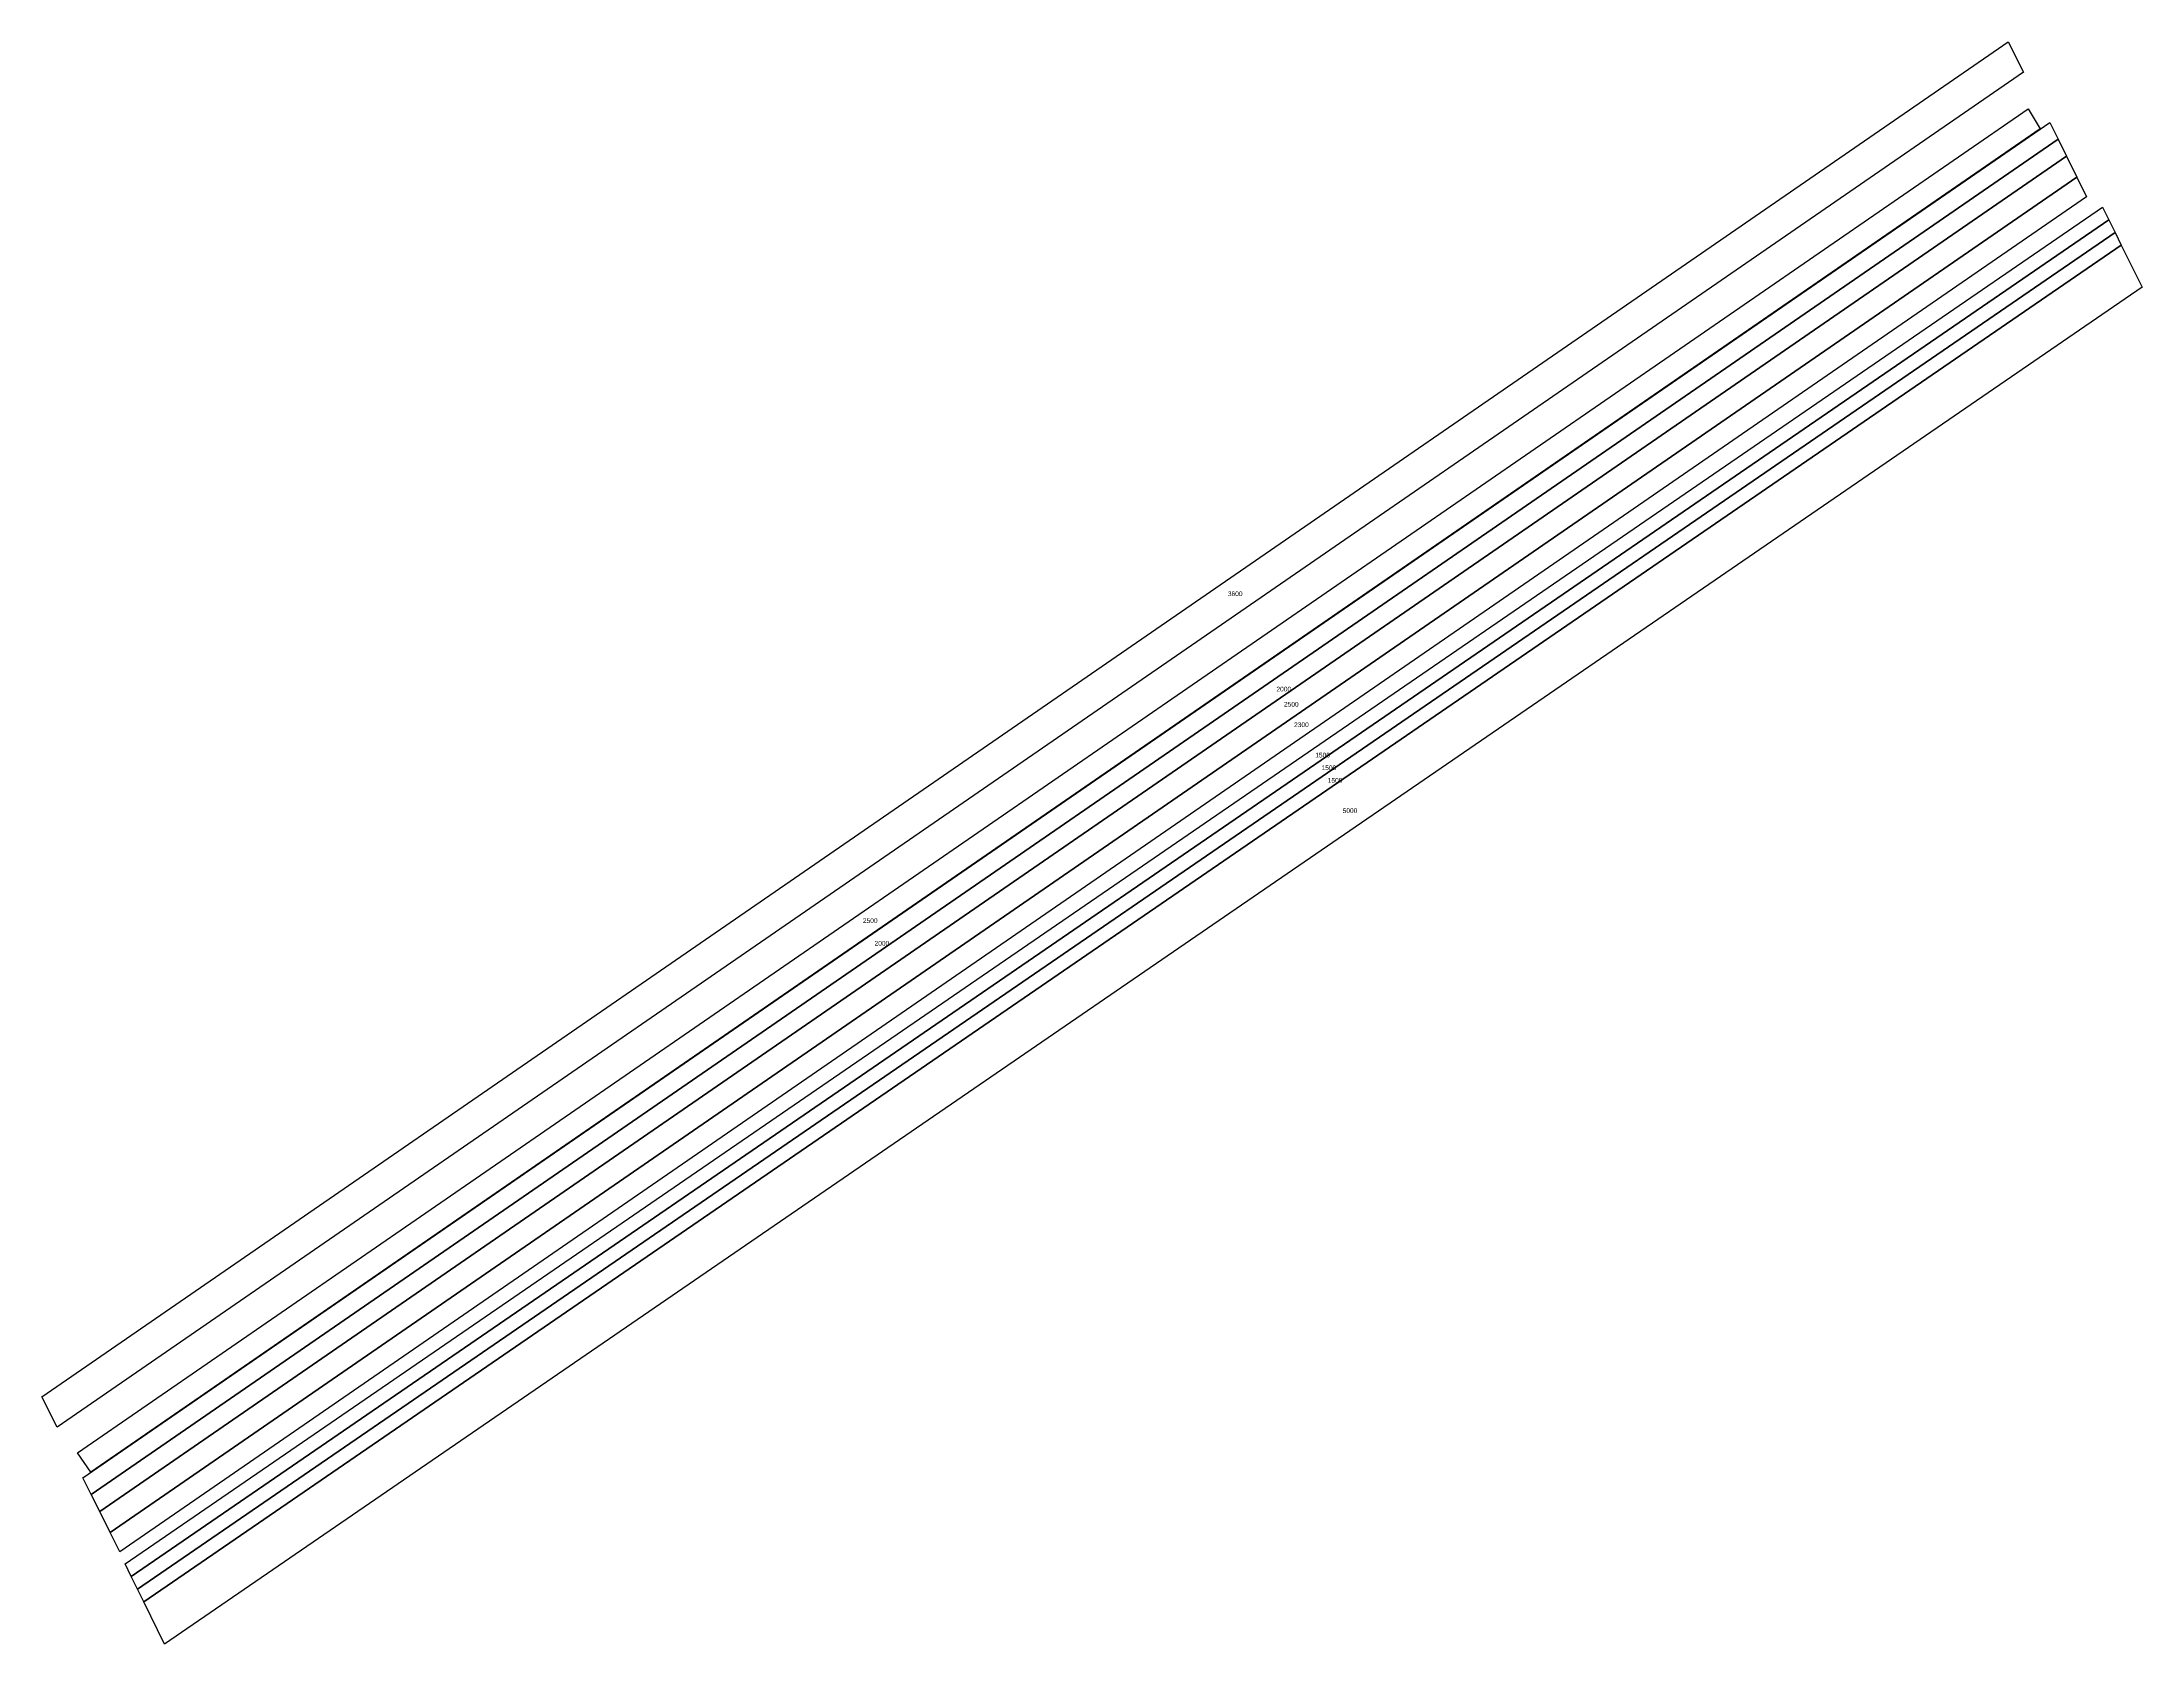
# Model space of a CAD drawing. Header units: inches. Extents: x 643900 to 644345, y 562633 to 562972.
import ezdxf

# ---------------------------------------------------------------- set-up
doc = ezdxf.new("R2010")
doc.units = ezdxf.units.IN
doc.header["$MEASUREMENT"] = 0
doc.layers.add('TERENURI_ACTIVE', color=2, linetype='Continuous')
doc.styles.get("Standard").update_dxf_attribs({"font": 'arial.ttf'})

msp = doc.modelspace()

# ---------------------------------------------------------------- linework, layer by layer
at = {"layer": 'TERENURI_ACTIVE'}
for points in [[(644316.9056, 562972.4933), (644320.1188, 562966.0696), (643903.6412, 562679.0389), (643900.423, 562685.47), (644316.9056, 562972.4933)], [(643907.9605, 562673.6558), (644321.0902, 562958.3686), (644323.6698, 562954.0928), (643910.789, 562669.5515), (643907.9605, 562673.6558)], [(643910.845, 562664.79), (643909.05, 562668.353), (644325.674, 562955.474), (644327.44, 562951.89), (643910.845, 562664.79)], [(644329.236, 562948.327), (643912.641, 562661.227), (643910.851, 562664.794), (644327.47, 562951.911), (644329.236, 562948.327)], [(644329.236, 562948.327), (644331.444, 562943.847), (643914.87, 562656.762), (643912.641, 562661.227), (644329.236, 562948.327)], [(644331.444, 562943.847), (644333.475, 562939.726), (643916.92, 562652.653), (643914.87, 562656.762), (644331.444, 562943.847)], [(644338.191, 562934.83), (643919.325, 562647.401), (643918.007, 562650.078), (644336.873, 562937.507), (644338.191, 562934.83)], [(644339.51, 562932.154), (643920.644, 562644.725), (643919.325, 562647.401), (644338.191, 562934.83), (644339.51, 562932.154)], [(644340.829, 562929.478), (643921.963, 562642.049), (643920.644, 562644.725), (644339.51, 562932.154), (644340.829, 562929.478)], [(644345.224, 562920.557), (643926.358, 562633.128), (643921.963, 562642.049), (644340.829, 562929.478), (644345.224, 562920.557)]]:
    msp.add_lwpolyline(points, close=True, dxfattribs=at)

# ---------------------------------------------------------------- texts
for s, p in [('3600', (644151.5988, 562855.113)), ('2000', (644161.8868, 562834.9172)), ('2500', (644163.4854, 562831.698)), ('2300', (644165.6306, 562827.367)), ('1500', (644170.1174, 562820.9292)), ('1500', (644171.436, 562818.2528)), ('1500', (644172.755, 562815.5768)), ('5000', (644175.9196, 562809.1538)), ('2500', (644074.294, 562785.8649)), ('2000', (644076.7708, 562781.0594))]:
    msp.add_text(s, height=1).set_placement(p)

doc.saveas('drawing.dxf')
